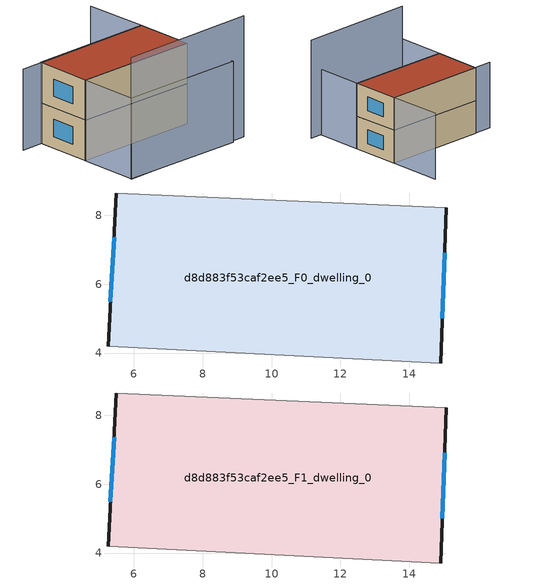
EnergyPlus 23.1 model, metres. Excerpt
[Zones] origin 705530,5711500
d8d883f53caf2ee5_F0_dwelling_0
 floor ground (EU_floor_Construction): 15.08,8.22 14.92,3.71 5.25,4.2 5.49,8.65 z0
 wall outside (EU_wall_Construction): 14.92,3.71 15.08,8.22 / 5.49,8.65 5.25,4.2 z0:3
 wall adiabatic (EU_wall_Construction): 15.08,8.22 5.49,8.65 / 5.25,4.2 14.92,3.71 z0:3
 window (EU_Window_Construction): 14.97,5.01 15.04,6.91 / 5.42,7.36 5.32,5.49 z0.87:2.13
d8d883f53caf2ee5_F1_dwelling_0
 floor to d8d883f53caf2ee5_F0_dwelling_0 (EU_floor_Construction): 15.08,8.22 14.92,3.71 5.25,4.2 5.49,8.65 z3
 wall outside (EU_wall_Construction): 14.92,3.71 15.08,8.22 / 5.49,8.65 5.25,4.2 z3:6
 wall adiabatic (EU_wall_Construction): 15.08,8.22 5.49,8.65 / 5.25,4.2 14.92,3.71 z3:6
 window (EU_Window_Construction): 14.97,5.01 15.04,6.91 / 5.42,7.36 5.32,5.49 z3.87:5.13
 roof outside (EU_roof_Construction): 14.92,3.71 15.08,8.22 5.49,8.65 5.25,4.2 z6
shading: 5,-0.34 15.87,-0.71 z0:9; 15.26,13.19 15.08,8.22 / 15.08,8.22 3.71,8.63 / 5.23,4.2 14.92,3.71 / 14.92,3.71 14.69,-0.83 / 14.69,-0.83 5,-0.34 / 5,-0.34 5.23,4.2 z0:6
[Building]
EU S2 Campaign: North Axis=0; Terrain=City; Solar Distribution=FullExterior
[Site:Location]
London: Latitude=51.5; Longitude=-0.5; Time Zone=0; Elevation=25
[SizingPeriod:WeatherFileDays]
AnnualSizingPeriod: Begin Month=1; Begin Day of Month=1; End Month=12; End Day of Month=31; Day of Week for Start Day=Monday; Use Weather File Daylight Saving Period=No; Use Weather File Rain and Snow Indicators=No
[MATERIAL]
EU_InternalMass_Material: Roughness=MediumRough; Thickness=0.1; Conductivity=1; Density=1800; Specific Heat=900; Thermal Absorptance=0.9; Solar Absorptance=0.7; Visible Absorptance=0.7
[MATERIAL:NOMASS] Roughness=MediumRough; Thermal Absorptance=0.9; Solar Absorptance=0.7; Visible Absorptance=0.7
Name | Thermal Resistance
EU_wall_NoMass | 0.724719
EU_roof_NoMass | 2.98947
EU_floor_NoMass | 2.39157
[WINDOWMATERIAL:SIMPLEGLAZINGSYSTEM]
EU_Window_SimpleGlazing: UFactor=2.63425; Solar Heat Gain Coefficient=0.76; Visible Transmittance=0.76
[CONSTRUCTION]
EU_wall_Construction: EU_wall_NoMass
EU_roof_Construction: EU_roof_NoMass
EU_floor_Construction: EU_floor_NoMass
EU_Window_Construction: EU_Window_SimpleGlazing
EU_InternalMass_Construction: EU_InternalMass_Material
[ZONE] Type=1; Multiplier=1; Ceiling Height=autocalculate; Volume=129.709; Floor Area=autocalculate; Part of Total Floor Area=Yes
d8d883f53caf2ee5_F0_dwelling_0; d8d883f53caf2ee5_F1_dwelling_0
[INTERNALMASS] Construction=EU_InternalMass_Construction; Surface Area=43.2362
Name | Zone or ZoneList
d8d883f53caf2ee5_F0_dwelling_0_EU_InternalMass | d8d883f53caf2ee5_F0_dwelling_0
d8d883f53caf2ee5_F1_dwelling_0_EU_InternalMass | d8d883f53caf2ee5_F1_dwelling_0
[OTHEREQUIPMENT] Fuel Type=Electricity; Design Level Calculation Method=Watts/Area; Power per Zone Floor Area=1; Fraction Latent=0; Fraction Radiant=0; Fraction Lost=0; Carbon Dioxide Generation Rate=0; EndUse Subcategory=EU_Step8_InternalGains
Name | Zone or ZoneList or Space or SpaceList | Schedule
EU_Step8_InternalGain_d8d883f53caf2ee5_F0_dwelling_0_f000 | d8d883f53caf2ee5_F0_dwelling_0 | EU_Step8_GainSchedule_d8d883f53caf2ee5_F0_dwelling_0_f000
EU_Step8_InternalGain_d8d883f53caf2ee5_F1_dwelling_0_f000 | d8d883f53caf2ee5_F1_dwelling_0 | EU_Step8_GainSchedule_d8d883f53caf2ee5_F1_dwelling_0_f000
[ZONEVENTILATION:DESIGNFLOWRATE] Schedule=EU_AlwaysOn; Design Flow Rate Calculation Method=AirChanges/Hour; Air Changes per Hour=0.418135; Ventilation Type=Natural; Fan Pressure Rise=0; Fan Total Efficiency=1; Constant Term Coefficient=1; Temperature Term Coefficient=0; Velocity Term Coefficient=0; Velocity Squared Term Coefficient=0; Minimum Indoor Temperature=-100; Maximum Indoor Temperature=100; Delta Temperature=-100; Minimum Outdoor Temperature=-100; Maximum Outdoor Temperature=100; Maximum Wind Speed=40
Name | Zone or ZoneList or Space or SpaceList
EU_ConstantAir_d8d883f53caf2ee5_F0_dwelling_0 | d8d883f53caf2ee5_F0_dwelling_0
EU_ConstantAir_d8d883f53caf2ee5_F1_dwelling_0 | d8d883f53caf2ee5_F1_dwelling_0
[HVACTEMPLATE:THERMOSTAT] Constant Heating Setpoint=20; Constant Cooling Setpoint=50
EU_HeatOnly_d8d883f53caf2ee5_F0_dwelling_0; EU_HeatOnly_d8d883f53caf2ee5_F1_dwelling_0
[HVACTEMPLATE:ZONE:IDEALLOADSAIRSYSTEM] System Availability Schedule=EU_AlwaysOn; Maximum Heating Supply Air Temperature=50; Minimum Cooling Supply Air Temperature=13; Maximum Heating Supply Air Humidity Ratio=0.0156; Minimum Cooling Supply Air Humidity Ratio=0.0077; Heating Limit=NoLimit; Cooling Limit=NoLimit; Heating Availability Schedule=EU_AlwaysOn; Cooling Availability Schedule=EU_CoolingOff; Dehumidification Control Type=ConstantSensibleHeatRatio; Cooling Sensible Heat Ratio=0.7; Dehumidification Setpoint=60; Humidification Control Type=None; Humidification Setpoint=30; Outdoor Air Method=None; Outdoor Air Flow Rate per Person=0.00944; Outdoor Air Flow Rate per Zone Floor Area=0; Outdoor Air Flow Rate per Zone=0; Demand Controlled Ventilation Type=None; Outdoor Air Economizer Type=NoEconomizer; Heat Recovery Type=None; Sensible Heat Recovery Effectiveness=0.7; Latent Heat Recovery Effectiveness=0.65
Name | Template Thermostat
d8d883f53caf2ee5_F0_dwelling_0 | EU_HeatOnly_d8d883f53caf2ee5_F0_dwelling_0
d8d883f53caf2ee5_F1_dwelling_0 | EU_HeatOnly_d8d883f53caf2ee5_F1_dwelling_0
[SIZING:ZONE] Zone Cooling Design Supply Air Temperature Input Method=SupplyAirTemperature; Zone Cooling Design Supply Air Temperature=13; Zone Heating Design Supply Air Temperature Input Method=SupplyAirTemperature; Zone Heating Design Supply Air Temperature=50; Zone Cooling Design Supply Air Humidity Ratio=0.008; Zone Heating Design Supply Air Humidity Ratio=0.008; Cooling Design Air Flow Method=DesignDay; Cooling Design Air Flow Rate=0; Cooling Minimum Air Flow per Zone Floor Area=0.000762; Cooling Minimum Air Flow=0; Cooling Minimum Air Flow Fraction=0.2; Heating Design Air Flow Method=DesignDay; Heating Design Air Flow Rate=0; Heating Maximum Air Flow per Zone Floor Area=0.002032; Heating Maximum Air Flow=0.141576; Heating Maximum Air Flow Fraction=0.3; Account for Dedicated Outdoor Air System=No; Dedicated Outdoor Air System Control Strategy=NeutralSupplyAir; Dedicated Outdoor Air Low Setpoint Temperature for Design=autosize; Dedicated Outdoor Air High Setpoint Temperature for Design=autosize; Zone Load Sizing Method=Sensible Load Only No Latent Load; Zone Latent Cooling Design Supply Air Humidity Ratio Input Method=HumidityRatioDifference; Zone Cooling Design Supply Air Humidity Ratio Difference=0.005; Zone Latent Heating Design Supply Air Humidity Ratio Input Method=HumidityRatioDifference; Zone Humidification Design Supply Air Humidity Ratio Difference=0.005
d8d883f53caf2ee5_F0_dwelling_0; d8d883f53caf2ee5_F1_dwelling_0
[SCHEDULE:CONSTANT]
Name | Hourly Value
EU_AlwaysOn | 1
EU_CoolingOff | 0
[SCHEDULE:FILE] Column Number=1; Rows to Skip at Top=0; Number of Hours of Data=8760; Column Separator=Comma; Interpolate to Timestep=No; Minutes per Item=60; Adjust Schedule for Daylight Savings=Yes
Name | File
EU_Step8_GainSchedule_d8d883f53caf2ee5_F0_dwelling_0_f000 | ../../schedules/d8d883f53caf2ee5/d8d883f53caf2ee5_F0_dwelling_0_f000_gain.csv
EU_Step8_GainSchedule_d8d883f53caf2ee5_F1_dwelling_0_f000 | ../../schedules/d8d883f53caf2ee5/d8d883f53caf2ee5_F1_dwelling_0_f000_gain.csv
